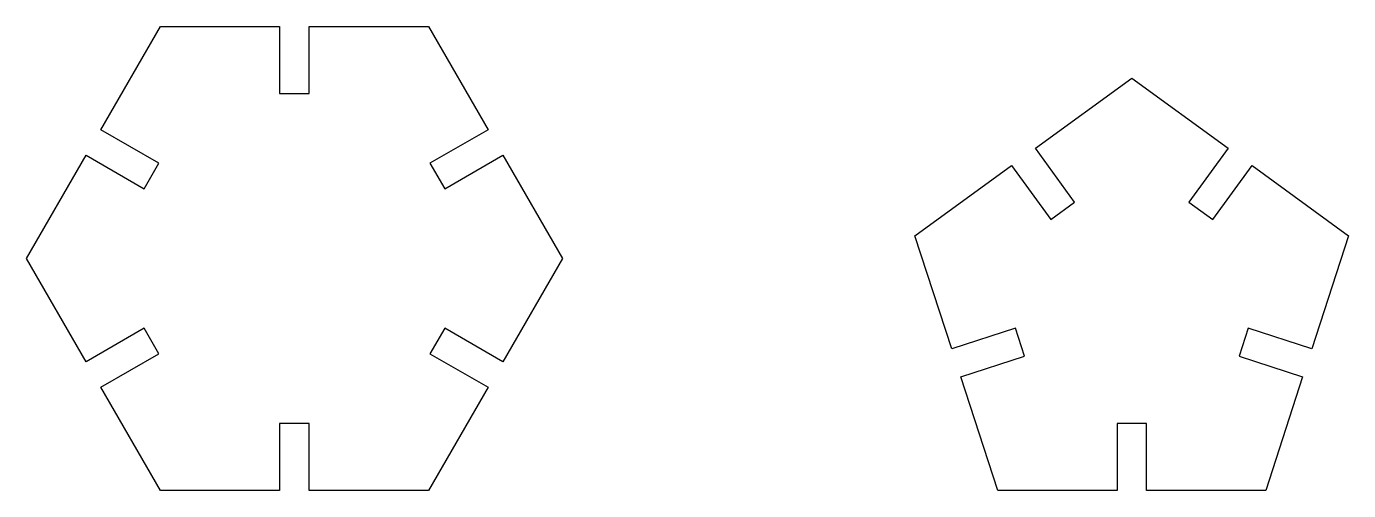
# Model space of a CAD drawing. Header units: millimetres. Extents: x -20 to 177, y 0 to 69.
import ezdxf

# ---------------------------------------------------------------- set-up
doc = ezdxf.new("R2010")
doc.units = ezdxf.units.MM
doc.layers.get('0').update_dxf_attribs({"linetype": 'CONTINUOUS'})

msp = doc.modelspace()

# ---------------------------------------------------------------- linework, layer by layer
for points in [[(40.24, 20.42), (48.9, 15.42), (40, 0), (22.2, 0), (22.2, 10), (17.8, 10), (17.8, 0), (0, 0), (-8.9, 15.42), (-0.24, 20.42), (-2.44, 24.23), (-11.1, 19.23), (-20, 34.64), (-11.1, 50.06), (-2.44, 45.06), (-0.24, 48.87), (-8.9, 53.87), (0, 69.28), (17.8, 69.28), (17.8, 59.28), (22.2, 59.28), (22.2, 69.28), (40, 69.28), (48.9, 53.87), (40.24, 48.87), (42.44, 45.06), (51.1, 50.06), (60, 34.64), (51.1, 19.23), (42.44, 24.23)], [(127.05, 48.51), (132.9, 40.47), (136.46, 43.05), (130.61, 51.1), (145, 61.55), (159.39, 51.1), (153.54, 43.05), (157.1, 40.47), (162.95, 48.51), (177.36, 38.04), (171.87, 21.14), (162.38, 24.22), (161.02, 20.04), (170.51, 16.96), (165, 0), (147.2, 0), (147.2, 10), (142.8, 10), (142.8, 0), (125, 0), (119.49, 16.96), (128.98, 20.04), (127.62, 24.22), (118.13, 21.14), (112.64, 38.04)]]:
    msp.add_lwpolyline(points, close=True)

doc.saveas('drawing.dxf')
